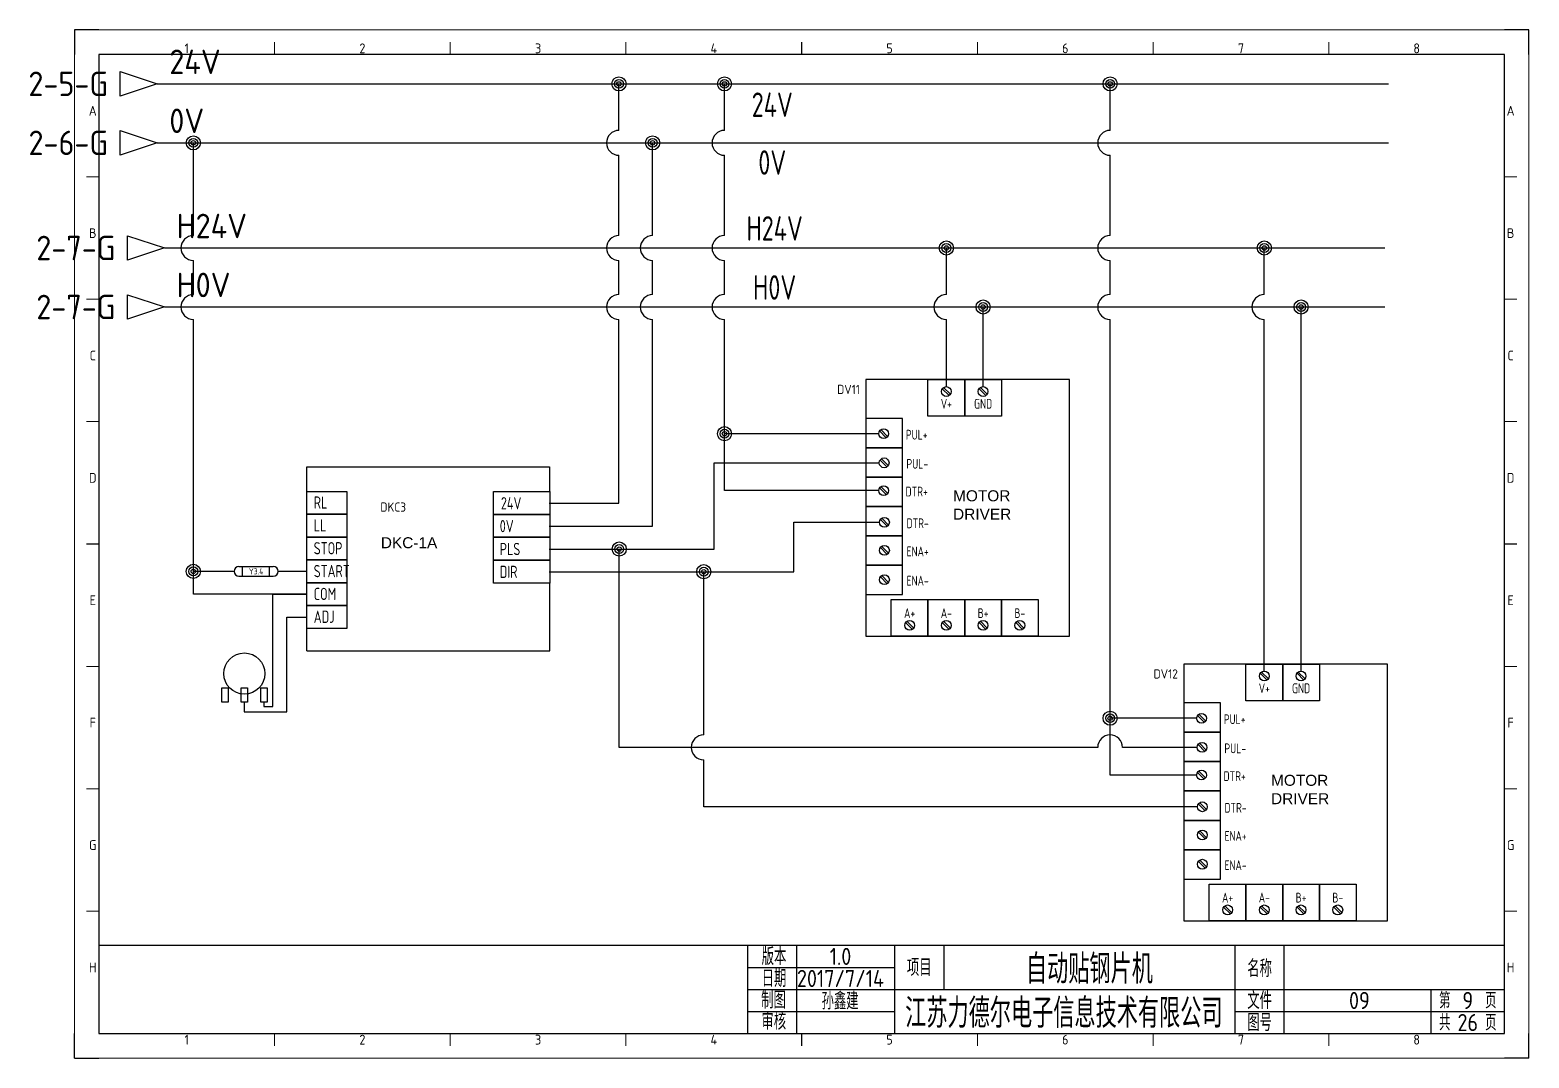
# Model space of a CAD drawing. Header units: millimetres. Extents: x 2020 to 2742, y 1315 to 1597.
# Drawn here: x 2020.2 to 2326.3, y 1387.4 to 1597.4 of the extents above; entities that cross this region are included whole.
import ezdxf
from ezdxf.enums import TextEntityAlignment as Align

# ---------------------------------------------------------------- set-up
doc = ezdxf.new("R2010")
doc.units = ezdxf.units.MM
for name, color, linetype in [('AE_BOR', 1, 'Continuous'), ('SYMS', 7, 'Continuous'), ('TAGS', 150, 'Continuous'), ('TERMS', 123, 'Continuous'), ('WIRENO', 72, 'Continuous'), ('WIREREF_DEST', 52, 'Continuous'), ('WIRES', 7, 'Continuous'), ('XREF', 7, 'Continuous'), ('图框_标题栏属性', 1, 'Continuous'), ('图框_标题栏文字', 6, 'Continuous')]:
    doc.layers.add(name, color=color, linetype=linetype)
doc.styles.add('ACGBTS', font='ISOCP.SHX')
doc.styles.get("Standard").update_dxf_attribs({"font": 'arial.ttf'})
doc.styles.add('WD_IEC', font='ISOCP2.shx', dxfattribs={"height": 4, "bigfont": 'gbcbig.shx'})
doc.styles.add('工程字', font='gbenor.shx', dxfattribs={"bigfont": 'gbcbig.shx'})

# ---------------------------------------------------------------- blocks, each defined once
blk = doc.blocks.new('Border')
for p, q in [((584, 410), (10, 410)), ((10, 410), (10, 10)), ((584, 10), (584, 410)), ((10, 10), (584, 10))]:
    blk.add_line(p, q)
at = {"layer": 'AE_BOR', "color": 1, "lineweight": 30}
for p, q in [((10, 420), (0, 420)), ((0, 420), (0, 410)), ((594, 420), (584, 420)), ((594, 410), (594, 420)), ((297, 410), (297, 415)), ((5, 210), (10, 210)), ((584, 210), (589, 210)), ((0, 0), (0, 10)), ((297, 5), (297, 10)), ((594, 0), (594, 10)), ((0, 0), (10, 0)), ((594, 0), (584, 0))]:
    blk.add_line(p, q, dxfattribs=at)
at = {"layer": 'AE_BOR', "color": 1, "lineweight": 15}
for p, q in [((0, 420), (594, 420)), ((0, 0), (0, 420)), ((594, 420), (594, 0)), ((81.75, 410), (81.75, 415)), ((153.5, 410), (153.5, 415)), ((225.25, 410), (225.25, 415)), ((368.75, 410), (368.75, 415)), ((440.5, 410), (440.5, 415)), ((512.25, 410), (512.25, 415)), ((10, 360), (5, 360)), ((589, 360), (584, 360)), ((10, 310), (5, 310)), ((589, 310), (584, 310)), ((10, 260), (5, 260)), ((589, 260), (584, 260)), ((10, 160), (5, 160)), ((589, 160), (584, 160)), ((10, 110), (5, 110)), ((589, 110), (584, 110)), ((10, 60), (5, 60)), ((589, 60), (584, 60)), ((81.75, 5), (81.75, 10)), ((153.5, 5), (153.5, 10)), ((225.25, 5), (225.25, 10)), ((368.75, 5), (368.75, 10)), ((440.5, 5), (440.5, 10)), ((512.25, 5), (512.25, 10)), ((594, 0), (0, 0))]:
    blk.add_line(p, q, dxfattribs=at)
at = {"layer": 'AE_BOR', "color": 1, "lineweight": 15, "style": 'ACGBTS'}
for s, p in [('1', (45.875, 412.5)), ('2', (117.625, 412.5)), ('3', (189.375, 412.5)), ('4', (261.125, 412.5)), ('5', (332.875, 412.5)), ('6', (404.625, 412.5)), ('7', (476.375, 412.5)), ('8', (548.125, 412.5)), ('A', (7.5, 387)), ('A', (586.5, 387)), ('B', (7.5, 337)), ('B', (586.5, 337)), ('C', (7.5, 287)), ('C', (586.5, 287)), ('D', (7.5, 237)), ('D', (586.5, 237)), ('E', (7.5, 187)), ('E', (586.5, 187)), ('F', (7.5, 137)), ('F', (586.5, 137)), ('G', (7.5, 87)), ('G', (586.5, 87)), ('H', (7.5, 37)), ('H', (586.5, 37)), ('1', (45.875, 7.5)), ('2', (117.625, 7.5)), ('3', (189.375, 7.5)), ('4', (261.125, 7.5)), ('5', (332.875, 7.5)), ('6', (404.625, 7.5)), ('7', (476.375, 7.5)), ('8', (548.125, 7.5))]:
    blk.add_text(s, height=4, dxfattribs=at).set_placement(p, align=Align.MIDDLE)
blk = doc.blocks.new('LdrDkA4')
for p, q in [((132.5, 0), (132.5, 18)), ((142.5, 0), (142.5, 18)), ((162.5, 0), (162.5, 18)), ((162.5, 0), (162.5, 18)), ((162.5, 0), (162.5, 18)), ((172.5, 18), (172.5, 13.5)), ((232, 0), (232, 18)), ((242, 0), (242, 18)), ((132.5, 13.5), (162.5, 13.5)), ((172.5, 13.5), (172.5, 9)), ((132.5, 9), (162.99, 9)), ((162.5, 9), (287, 9)), ((272, 0), (272, 9)), ((132.5, 4.5), (162.5, 4.5)), ((232, 4.5), (287, 4.5)), ((142.5, 2.09), (142.5, 2.09)), ((142.5, 2.09), (142.5, 2.09))]:
    blk.add_line(p, q)
blk.add_lwpolyline([(132.5, 18), (0, 18), (0, 0), (132.5, 0)], close=True)
blk.add_lwpolyline([(132.5, 0), (287, 0), (287, 18), (132.5, 18)])
at = {"flags": 9}
blk.add_attdef('WD_TB', (0, 0), '', height=2.5, dxfattribs=at)
at = {"layer": '图框_标题栏属性', "style": '工程字'}
for tag, height, p in [('版本', 3.5, (151.42, 15.75)), ('项目', 6, (202.25, 13.5)), ('日期', 3.5, (151.42, 11.25)), ('名称', 3.5, (264.42, 13.27)), ('制图', 3.5, (151.34, 6.85)), ('公司名称', 6, (197.03, 4.5)), ('文件', 3.5, (257.37, 6.75)), ('页数', 3.5, (279.5, 6.75)), ('审核', 3.5, (151.65, 2.36)), ('图号', 3.5, (257.37, 2.25)), ('总数', 3.5, (279.5, 2.25))]:
    blk.add_attdef(tag, text='', height=height, dxfattribs=at).set_placement(p, align=Align.MIDDLE)
at = {"layer": '图框_标题栏文字', "style": '工程字'}
for s, height, p in [('版本', 3.5, (137.85, 15.75)), ('项目', 3.5, (167.5, 13.5)), ('名称', 3.5, (237, 13.27)), ('日期', 3.5, (137.85, 11.25)), ('制图', 3.5, (137.75, 6.85)), ('文件', 3.5, (237, 6.75)), ('第    页', 3.25, (279.5, 6.75)), ('审核', 3.5, (137.81, 2.51)), ('图号', 3.5, (237, 2.25)), ('共    页', 3.25, (279.5, 2.25))]:
    blk.add_text(s, height=height, dxfattribs=at).set_placement(p, align=Align.MIDDLE_CENTER)
blk = doc.blocks.new('BUJINDRIVE')
for p, q in [((-1.65, -0.88), (1.12, -3.65)), ((-1.12, -0.35), (1.65, -3.12)), ((13.35, -0.88), (16.12, -3.65)), ((13.88, -0.35), (16.65, -3.12)), ((-27.3, -18.1), (-24.52, -20.88)), ((-26.77, -17.57), (-23.99, -20.35)), ((-27.06, -30.01), (-24.28, -32.79)), ((-26.53, -29.48), (-23.75, -32.25)), ((-27.3, -41.33), (-24.52, -44.11)), ((-26.77, -40.8), (-23.99, -43.58)), ((-26.93, -54.28), (-24.15, -57.06)), ((-26.4, -53.75), (-23.62, -56.53)), ((-26.93, -65.78), (-24.15, -68.56)), ((-26.4, -65.25), (-23.62, -68.03)), ((-17.85, -84.95), (-17.85, -72.95)), ((-26.93, -77.74), (-24.15, -80.52)), ((-26.4, -77.21), (-23.62, -79.99)), ((-32.85, -84.95), (-17.85, -84.95)), ((-16.65, -96.39), (-13.88, -99.17)), ((-16.12, -95.86), (-13.35, -98.64)), ((-1.65, -96.39), (1.12, -99.17)), ((-1.12, -95.86), (1.65, -98.64)), ((13.35, -96.39), (16.12, -99.17)), ((13.88, -95.86), (16.65, -98.64)), ((28.35, -96.39), (31.12, -99.17)), ((28.88, -95.86), (31.65, -98.64))]:
    blk.add_line(p, q)
for points in [[(-32.85, 2.89), (-32.85, -101.95), (50.24, -101.95), (50.24, 2.89)], [(-7.5, 2.89), (7.5, 2.89), (7.5, -12.11), (-7.5, -12.11)], [(7.5, 2.89), (22.5, 2.89), (22.5, -12.11), (7.5, -12.11)], [(-32.85, -24.95), (-17.85, -24.95), (-17.85, -12.95), (-32.85, -12.95)], [(-32.85, -36.95), (-17.85, -36.95), (-17.85, -24.95), (-32.85, -24.95)], [(-32.85, -48.95), (-17.85, -48.95), (-17.85, -36.95), (-32.85, -36.95)], [(-32.85, -60.95), (-17.85, -60.95), (-17.85, -48.95), (-32.85, -48.95)], [(-32.85, -72.95), (-17.85, -72.95), (-17.85, -60.95), (-32.85, -60.95)], [(-32.85, -84.95), (-17.85, -84.95), (-17.85, -72.95), (-32.85, -72.95)], [(-22.5, -86.95), (-7.5, -86.95), (-7.5, -101.95), (-22.5, -101.95)], [(-7.5, -86.95), (7.5, -86.95), (7.5, -101.95), (-7.5, -101.95)], [(7.5, -86.95), (22.5, -86.95), (22.5, -101.95), (7.5, -101.95)], [(22.5, -86.95), (37.5, -86.95), (37.5, -101.95), (22.5, -101.95)]]:
    blk.add_lwpolyline(points, close=True)
for centre in [(0, -2), (15, -2), (-25.64, -19.23), (-25.41, -31.13), (-25.64, -42.46), (-25.28, -55.41), (-25.28, -66.91), (-25.28, -78.87), (-15, -97.52), (0, -97.52), (15, -97.52), (30, -97.52)]:
    blk.add_circle(centre, 2)
at = {"insert": (2.75, -42.34), "char_height": 4.5, "attachment_point": 1}
blk.add_mtext_dynamic_manual_height_columns('MOTOR DRIVER', width=19.7866, gutter_width=8.12, heights=[0], dxfattribs=at)
at = {"style": 'WD_IEC'}
for tag, p in [('TAG1', (-35.29, -3.01)), ('INST', (-68.13, -6.3)), ('LOC', (-68.13, -11.55)), ('RATING1', (-68.13, -23.55)), ('XREF', (-68.13, -29.55)), ('DESC1', (-68.13, -35.33)), ('DESC3', (-68.13, -45.83)), ('DESC2', (-68.13, -40.58))]:
    blk.add_attdef(tag, text='', height=3.75, dxfattribs=at).set_placement(p, align=Align.RIGHT)
at = {"style": 'WD_IEC', "flags": 1}
for tag, p, height in [('X2TERM01', (0, 0), 0.32), ('X2TERM02', (15, 0), 0.32), ('MFG', (-92.47, -11.55), 2.25), ('CAT', (-92.47, -15.3), 2.25), ('X4TERM03', (-27.64, -19.23), 0.32), ('X4TERM04', (-27.41, -31.13), 0.32), ('ASSYCODE', (-95.09, -42.3), 1.5), ('X4TERM05', (-27.64, -42.46), 0.32), ('FAMILY', (-95.09, -44.55), 1.5), ('CATDESC', (-95.09, -46.8), 1.5), ('X4TERM06', (-27.28, -55.41), 0.32), ('X4TERM11', (-27.28, -66.91), 0.32), ('X4TERM12', (-27.28, -78.87), 0.32), ('X8TERM07', (-15, -99.52), 0.32), ('X8TERM08', (0, -99.52), 0.32), ('X8TERM09', (15, -99.52), 0.32), ('X8TERM10', (30, -99.52), 0.32)]:
    blk.add_attdef(tag, p, '', height=height, dxfattribs=at)
at = {"style": 'WD_IEC', "width": 0.8}
for tag, p in [('TERM01', (0, -5)), ('TERM02', (15, -5)), ('TERM03', (-12.12, -17.64)), ('TERM04', (-11.88, -29.55)), ('TERM05', (-12.12, -40.87)), ('TERM06', (-11.75, -53.82)), ('TERM11', (-11.75, -65.32)), ('TERM12', (-11.75, -77.28))]:
    blk.add_attdef(tag, text='', height=4, dxfattribs=at).set_placement(p, align=Align.TOP_CENTER)
for tag, p in [('TERM07', (-15, -94.52)), ('TERM08', (0, -94.52)), ('TERM09', (15, -94.52)), ('TERM10', (30, -94.52))]:
    blk.add_attdef(tag, text='', height=4, dxfattribs=at).set_placement(p, align=Align.CENTER)
blk = doc.blocks.new('DKCHDV1_002')
for p, q in [((0, -10), (0, 0)), ((0, 0), (99.13, 0)), ((99.13, 0), (99.13, -10.1)), ((0, -75.21), (0, -10)), ((99.16, -75.21), (99.16, -47.45)), ((-13.88, -97.9), (-13.88, -52.02)), ((-13.88, -52.02), (0, -52.02)), ((-8.25, -100.03), (-8.25, -61.36)), ((-8.25, -61.36), (0, -61.36)), ((0, -75.21), (99.16, -75.21)), ((-25.55, -96.13), (-25.55, -100.03)), ((-17.55, -96.13), (-17.55, -97.9)), ((-17.55, -97.9), (-13.88, -97.9)), ((-25.55, -100.03), (-8.25, -100.03))]:
    blk.add_line(p, q)
for points in [[(0, -10), (16.27, -10), (16.27, -19.34), (0, -19.34)], [(76.17, -10.1), (99.16, -10.1), (99.16, -19.44), (76.17, -19.44)], [(0, -19.34), (16.27, -19.34), (16.27, -28.68), (0, -28.68)], [(76.17, -19.44), (99.16, -19.44), (99.16, -28.78), (76.17, -28.78)], [(0, -28.68), (16.27, -28.68), (16.27, -38.02), (0, -38.02)], [(76.17, -28.78), (99.16, -28.78), (99.16, -38.11), (76.17, -38.11)], [(0, -38.02), (16.27, -38.02), (16.27, -47.35), (0, -47.35)], [(76.17, -38.11), (99.16, -38.11), (99.16, -47.45), (76.17, -47.45)], [(0, -47.35), (16.27, -47.35), (16.27, -56.69), (0, -56.69)], [(0, -56.69), (16.27, -56.69), (16.27, -66.03), (0, -66.03)], [(-34.68, -90.28), (-32.14, -90.28), (-32.14, -96.13), (-34.68, -96.13)], [(-26.82, -90.28), (-24.28, -90.28), (-24.28, -96.13), (-26.82, -96.13)], [(-18.83, -90.28), (-16.28, -90.28), (-16.28, -96.13), (-18.83, -96.13)]]:
    blk.add_lwpolyline(points, close=True)
blk.add_circle((-25.52, -84.43), 8.4)
at = {"insert": (30.2, -28.74), "char_height": 4.5, "attachment_point": 1}
blk.add_mtext_dynamic_manual_height_columns('DKC-1A', width=19.7866, gutter_width=8.12, heights=[0], dxfattribs=at)
at = {"style": 'WD_IEC'}
for tag, p in [('INST', (-31.41, -5.56)), ('LOC', (-31.41, -10.81)), ('TAG1', (40.5, -18.29)), ('RATING1', (-31.41, -22.81)), ('XREF', (-31.41, -28.81)), ('DESC2', (-31.41, -39.84)), ('DESC1', (-31.41, -34.59)), ('DESC3', (-31.41, -45.09))]:
    blk.add_attdef(tag, text='', height=3.75, dxfattribs=at).set_placement(p, align=Align.RIGHT)
at = {"style": 'WD_IEC', "flags": 1}
for tag, p, height in [('MFG', (-55.76, -10.81), 2.25), ('CAT', (-55.76, -14.56), 2.25), ('X4TERM01', (0, -14.67), 0.08), ('X1TERM17', (98.97, -14.77), 0.08), ('X4TERM02', (0, -24.01), 0.08), ('X1TERM18', (98.97, -24.2), 0.08), ('X4TERM03', (0, -33.35), 0.08), ('X1TERM19', (98.97, -33.56), 0.08), ('ASSYCODE', (-58.38, -41.56), 1.5), ('FAMILY', (-58.38, -43.81), 1.5), ('X4TERM04', (0, -42.68), 0.08), ('X1TERM20', (98.97, -42.83), 0.08), ('CATDESC', (-58.38, -46.06), 1.5), ('X4TERM05', (0, -52.02), 0.08), ('X4TERM06', (0, -61.36), 0.08)]:
    blk.add_attdef(tag, p, '', height=height, dxfattribs=at)
at = {"style": 'WD_IEC', "width": 0.8}
for tag, p in [('TERM01', (2.8, -17.05)), ('TERM17', (79.21, -17.36)), ('TERM02', (2.8, -26.39)), ('TERM18', (78.76, -26.69)), ('TERM03', (2.8, -35.73)), ('TERM19', (78.76, -36.03)), ('TERM04', (2.8, -45.07)), ('TERM20', (78.76, -45.37)), ('TERM05', (2.8, -54.41)), ('TERM06', (2.8, -63.75))]:
    blk.add_attdef(tag, p, '', height=5, dxfattribs=at)
blk = doc.blocks.new('HA1D3')
blk.add_lwpolyline([(0, 0), (-3.75, -1.25), (-3.75, 1.25)], close=True)
at = {"style": 'WD_IEC'}
for tag, p, height, flags in [('WIRENO', (1.25, 1), 2.5, 8), ('X1TERM01', (0, 0), 0.32, 1)]:
    blk.add_attdef(tag, p, '', height=height, dxfattribs=dict(at, flags=flags))
at = {"style": 'WD_IEC', "flags": 1}
blk.add_attdef('SIGCODE', text='', height=1, dxfattribs=at).set_placement((-2.5, 1.8), align=Align.RIGHT)
at = {"style": 'WD_IEC'}
blk.add_attdef('XREF', text='', height=2.5, dxfattribs=at).set_placement((-5, 0), align=Align.MIDDLE_RIGHT)
blk.add_attdef('DESC1', text='', height=2.5, dxfattribs=at).set_placement((1.25, -1), align=Align.TOP_LEFT)
blk = doc.blocks.new('WD_WNH')
at = {"linetype": 'Continuous', "style": 'WD_IEC', "width": 0.8}
blk.add_attdef('WIRENO', text='', height=2.5, dxfattribs=at).set_placement((0, 0.75), align=Align.CENTER)
at = {"style": 'WD_IEC', "flags": 1}
for tag, p in [('W08USER', (0, 0.375)), ('W04USER', (0, 0.875)), ('W05USER', (0, 0.75)), ('W09USER', (0, 0.25)), ('W03USER', (0, 1)), ('W06USER', (0, 0.625)), ('W07USER', (0, 0.5)), ('W02USER', (0, 1.125)), ('W01USER', (0, 1.25)), ('W10USER', (0, 0.125))]:
    blk.add_attdef(tag, text='', height=0.08, dxfattribs=at).set_placement(p, align=Align.CENTER)
blk = doc.blocks.new('WDDOT')
for radius in [0.72, 0.449, 0.223]:
    blk.add_circle((0, 0), radius)
blk = doc.blocks.new('PLCIOO2T')
for p, q in [((-7, 2), (7, 2)), ((-5.5, -2), (-5.5, 2)), ((5.5, -2), (5.5, 2)), ((-7, -2), (7, -2))]:
    blk.add_line(p, q)
for centre, start, end in [((-7, 0), 90, 270), ((7, 0), 270, 90)]:
    blk.add_arc(centre, 2, start, end)
at = {"style": 'WD_IEC'}
for tag, width, p in [('INST', 0.8, (0, 10)), ('LOC', 0.8, (0, 6.5)), ('XREF', 0.9, (0, -5)), ('LINE1', 0.9, (0, -7.5)), ('LINE2', 0.9, (0, -10))]:
    blk.add_attdef(tag, text='', height=2.5, dxfattribs=dict(at, width=width)).set_placement(p, align=Align.CENTER)
for tag, width, p in [('CAT', 0.9, (-32, 0.5)), ('DESC', 0.8, (-25, -2.5)), ('MFG', 0.8, (-25, 0.5)), ('DESCA01', 0.9, (-25, -6)), ('DESCB01', 0.9, (-25, -9)), ('DESCC01', 0.9, (-25, -12)), ('DESCD01', 0.9, (-25, -15)), ('DESCE01', 0.9, (-25, -18))]:
    blk.add_attdef(tag, text='', height=2.5, dxfattribs=dict(at, width=width)).set_placement(p, align=Align.RIGHT)
at = {"style": 'WD_IEC', "width": 0.8}
for tag, height, p in [('TERM01L', 2, (-7.25, 0)), ('TAGA01', 2.5, (0, 0)), ('TERM01R', 2, (7.25, 0))]:
    blk.add_attdef(tag, text='', height=height, dxfattribs=at).set_placement(p, align=Align.MIDDLE)
at = {"style": 'WD_IEC', "flags": 1}
for tag, p in [('X4TERM01L', (-9, 0)), ('X1TERM01R', (9, 0))]:
    blk.add_attdef(tag, p, '', height=0.16, dxfattribs=at)
at = {"linetype": 'Continuous', "style": 'WD_IEC', "flags": 9}
for tag, p in [('ASSYCODE', (-4.89, 2.32)), ('FAMILY', (-4.89, 2.82))]:
    blk.add_attdef(tag, text='', height=0.16, dxfattribs=at).set_placement(p, align=Align.CENTER)
at = {"style": 'WD_IEC'}
blk.add_attdef('TAG1', text='', height=2.5, dxfattribs=at).set_placement((0, 3), align=Align.CENTER)
at = {"style": 'WD_IEC', "width": 0.9}
blk.add_attdef('TERMDESC01L', text='', height=2, dxfattribs=at).set_placement((-10, -2), align=Align.TOP_RIGHT)
blk.add_attdef('TERMDESC01R', text='', height=2, dxfattribs=at).set_placement((10, -2), align=Align.TOP_LEFT)

msp = doc.modelspace()

# ---------------------------------------------------------------- linework, layer by layer
at = {"layer": 'WIRES'}
for p, q in [((2046.17, 1586.41), (2297.62, 1586.41)), ((2140.48, 1576.9), (2140.48, 1586.41)), ((2162.03, 1576.9), (2162.03, 1586.41)), ((2240.77, 1576.9), (2240.77, 1586.41)), ((2046.17, 1574.36), (2297.62, 1574.36)), ((2053.58, 1555.42), (2053.58, 1574.36)), ((2147.36, 1555.42), (2147.36, 1574.36)), ((2140.48, 1555.42), (2140.48, 1571.82)), ((2162.03, 1555.42), (2162.03, 1571.82)), ((2240.77, 1555.42), (2240.77, 1571.82)), ((2047.66, 1552.88), (2296.87, 1552.88)), ((2207.33, 1543.37), (2207.33, 1552.88)), ((2272.25, 1543.37), (2272.25, 1552.88)), ((2053.58, 1543.37), (2053.58, 1550.34)), ((2140.48, 1543.37), (2140.48, 1550.34)), ((2147.36, 1543.37), (2147.36, 1550.34)), ((2162.03, 1543.37), (2162.03, 1550.34)), ((2240.77, 1543.37), (2240.77, 1550.34)), ((2047.66, 1540.83), (2296.87, 1540.83)), ((2214.83, 1524.56), (2214.83, 1540.83)), ((2279.75, 1466.44), (2279.75, 1540.83)), ((2053.58, 1486.83), (2053.58, 1538.29)), ((2140.48, 1500.79), (2140.48, 1538.29)), ((2147.36, 1496.07), (2147.36, 1538.29)), ((2162.03, 1514.95), (2162.03, 1538.29)), ((2207.33, 1524.56), (2207.33, 1538.29)), ((2240.77, 1456.83), (2240.77, 1538.29)), ((2272.25, 1466.44), (2272.25, 1538.29)), ((2193.51, 1514.95), (2162.03, 1514.95)), ((2162.03, 1503.33), (2162.03, 1514.95)), ((2159.94, 1491.39), (2159.94, 1509)), ((2159.94, 1509), (2193.63, 1509)), ((2193.51, 1503.33), (2162.03, 1503.33)), ((2126.25, 1500.79), (2140.48, 1500.79)), ((2176.2, 1486.76), (2176.2, 1496.86)), ((2176.2, 1496.86), (2193.7, 1496.86)), ((2126.25, 1496.07), (2147.36, 1496.07)), ((2126.25, 1491.39), (2159.94, 1491.39)), ((2140.54, 1450.87), (2140.54, 1491.39)), ((2053.58, 1482.16), (2053.58, 1486.83)), ((2061.89, 1486.83), (2053.58, 1486.83)), ((2076.76, 1486.83), (2070.89, 1486.83)), ((2126.25, 1486.76), (2176.2, 1486.76)), ((2157.79, 1453.41), (2157.79, 1486.76)), ((2076.76, 1482.16), (2053.58, 1482.16)), ((2258.43, 1456.83), (2240.77, 1456.83)), ((2240.77, 1445.21), (2240.77, 1456.83)), ((2238.23, 1450.87), (2140.54, 1450.87)), ((2258.55, 1450.87), (2243.31, 1450.87)), ((2157.79, 1438.74), (2157.79, 1448.33)), ((2258.43, 1445.21), (2240.77, 1445.21)), ((2258.61, 1438.74), (2157.79, 1438.74))]:
    msp.add_line(p, q, dxfattribs=at)
for centre, start, end in [((2140.48, 1574.36), 90, 270), ((2162.03, 1574.36), 90, 270), ((2240.77, 1574.36), 90, 270), ((2053.58, 1552.88), 90, 270), ((2140.48, 1552.88), 90, 270), ((2147.36, 1552.88), 90, 270), ((2162.03, 1552.88), 90, 270), ((2240.77, 1552.88), 90, 270), ((2053.58, 1540.83), 90, 270), ((2140.48, 1540.83), 90, 270), ((2147.36, 1540.83), 90, 270), ((2162.03, 1540.83), 90, 270), ((2207.33, 1540.83), 90, 270), ((2240.77, 1540.83), 90, 270), ((2272.25, 1540.83), 90, 270), ((2157.79, 1450.87), 90, 270), ((2240.77, 1450.87), 0, 180)]:
    msp.add_arc(centre, 2.54, start, end, dxfattribs=at)

# ---------------------------------------------------------------- block references
msp.add_blockref('LdrDkA4', (2034.29, 1392.42)).add_auto_attribs({'总数': '26', '页数': '9', '文件': '09', '公司名称': '江苏力德尔电子信息技术有限公司', '项目': '自动贴钢片机', '制图': '孙鑫建', '日期': '2017/7/14', '版本': '1.0'})
at = {"layer": 'AE_BOR', "xscale": 0.5, "yscale": 0.5, "zscale": 0.5}
msp.add_blockref('Border', (2029.29, 1387.42), dxfattribs=at)
at = {"layer": 'SYMS'}
ref = msp.add_blockref('HA1D3', (2046.17, 1586.41), dxfattribs=dict(at, xscale=2, yscale=2, zscale=2))
ref.add_attrib('XREF', '2-5-G', dxfattribs={"layer": 'XREF', "height": 5, "style": 'WD_IEC'}).set_placement((2036.17, 1586.41), align=Align.MIDDLE_RIGHT)
ref.add_attrib('WIRENO', '24V', (2048.67, 1588.41), dxfattribs={"layer": 'WIREREF_DEST', "height": 5, "style": 'WD_IEC', "flags": 8})
at = {"layer": 'SYMS', "xscale": 2, "yscale": 2, "zscale": 2}
for p in [(2140.48, 1586.41), (2162.03, 1586.41), (2240.77, 1586.41), (2053.58, 1574.36), (2147.36, 1574.36), (2207.33, 1552.88), (2272.25, 1552.88), (2214.83, 1540.83), (2279.75, 1540.83), (2162.03, 1514.95), (2140.54, 1491.39), (2053.58, 1486.83), (2157.79, 1486.76), (2240.77, 1456.83)]:
    msp.add_blockref('WDDOT', p, dxfattribs=at)
at = {"layer": 'SYMS'}
ref = msp.add_blockref('HA1D3', (2046.17, 1574.36), dxfattribs=dict(at, xscale=2, yscale=2, zscale=2))
ref.add_attrib('XREF', '2-6-G', dxfattribs={"layer": 'XREF', "height": 5, "style": 'WD_IEC'}).set_placement((2036.17, 1574.36), align=Align.MIDDLE_RIGHT)
ref.add_attrib('WIRENO', '0V', (2048.67, 1576.36), dxfattribs={"layer": 'WIREREF_DEST', "height": 5, "style": 'WD_IEC', "flags": 8})
ref = msp.add_blockref('HA1D3', (2047.66, 1552.88), dxfattribs=dict(at, xscale=2, yscale=2, zscale=2))
ref.add_attrib('XREF', '2-7-G', dxfattribs={"layer": 'XREF', "height": 5, "style": 'WD_IEC'}).set_placement((2037.66, 1552.88), align=Align.MIDDLE_RIGHT)
ref.add_attrib('WIRENO', 'H24V', (2050.16, 1554.88), dxfattribs={"layer": 'WIREREF_DEST', "height": 5, "style": 'WD_IEC', "flags": 8})
ref = msp.add_blockref('HA1D3', (2047.66, 1540.83), dxfattribs=dict(at, xscale=2, yscale=2, zscale=2))
ref.add_attrib('XREF', '2-7-G', dxfattribs={"layer": 'XREF', "height": 5, "style": 'WD_IEC'}).set_placement((2037.66, 1540.83), align=Align.MIDDLE_RIGHT)
ref.add_attrib('WIRENO', 'H0V', (2050.16, 1542.83), dxfattribs={"layer": 'WIREREF_DEST', "height": 5, "style": 'WD_IEC', "flags": 8})
ref = msp.add_blockref('BUJINDRIVE', (2207.33, 1524.56), dxfattribs=dict(at, xscale=0.5, yscale=0.5, zscale=0.5))
ref.add_attrib('TAG1', 'DV11', dxfattribs={"layer": 'TAGS', "height": 1.875, "style": 'WD_IEC'}).set_placement((2189.69, 1523.06), align=Align.RIGHT)
ref.add_attrib('TERM01', 'V+', dxfattribs={"layer": 'TERMS', "height": 2, "style": 'WD_IEC', "width": 0.8}).set_placement((2207.33, 1522.06), align=Align.TOP_CENTER)
ref.add_attrib('TERM02', 'GND', dxfattribs={"layer": 'TERMS', "height": 2, "style": 'WD_IEC', "width": 0.8}).set_placement((2214.83, 1522.06), align=Align.TOP_CENTER)
ref.add_attrib('TERM03', 'PUL+', dxfattribs={"layer": 'TERMS', "height": 2, "style": 'WD_IEC', "width": 0.8}).set_placement((2201.27, 1515.74), align=Align.TOP_CENTER)
ref.add_attrib('TERM04', 'PUL-', dxfattribs={"layer": 'TERMS', "height": 2, "style": 'WD_IEC', "width": 0.8}).set_placement((2201.39, 1509.79), align=Align.TOP_CENTER)
ref.add_attrib('TERM05', 'DTR+', dxfattribs={"layer": 'TERMS', "height": 2, "style": 'WD_IEC', "width": 0.8}).set_placement((2201.27, 1504.13), align=Align.TOP_CENTER)
ref.add_attrib('TERM06', 'DTR-', dxfattribs={"layer": 'TERMS', "height": 2, "style": 'WD_IEC', "width": 0.8}).set_placement((2201.46, 1497.65), align=Align.TOP_CENTER)
ref.add_attrib('TERM07', 'A+', dxfattribs={"layer": 'TERMS', "height": 2, "style": 'WD_IEC', "width": 0.8}).set_placement((2199.83, 1477.3), align=Align.CENTER)
ref.add_attrib('TERM08', 'A-', dxfattribs={"layer": 'TERMS', "height": 2, "style": 'WD_IEC', "width": 0.8}).set_placement((2207.33, 1477.3), align=Align.CENTER)
ref.add_attrib('TERM09', 'B+', dxfattribs={"layer": 'TERMS', "height": 2, "style": 'WD_IEC', "width": 0.8}).set_placement((2214.83, 1477.3), align=Align.CENTER)
ref.add_attrib('TERM10', 'B-', dxfattribs={"layer": 'TERMS', "height": 2, "style": 'WD_IEC', "width": 0.8}).set_placement((2222.33, 1477.3), align=Align.CENTER)
ref.add_attrib('TERM11', 'ENA+', dxfattribs={"layer": 'TERMS', "height": 2, "style": 'WD_IEC', "width": 0.8}).set_placement((2201.46, 1491.9), align=Align.TOP_CENTER)
ref.add_attrib('TERM12', 'ENA-', dxfattribs={"layer": 'TERMS', "height": 2, "style": 'WD_IEC', "width": 0.8}).set_placement((2201.46, 1485.92), align=Align.TOP_CENTER)
ref = msp.add_blockref('DKCHDV1_002', (2076.76, 1508.17), dxfattribs=dict(at, xscale=0.5, yscale=0.5, zscale=0.5))
ref.add_attrib('TAG1', 'DKC3', dxfattribs={"layer": 'TAGS', "height": 1.875, "style": 'WD_IEC'}).set_placement((2097.01, 1499.02), align=Align.RIGHT)
ref.add_attrib('TERM01', 'RL', (2078.16, 1499.64), dxfattribs={"layer": 'TERMS', "height": 2.5, "style": 'WD_IEC', "width": 0.8})
ref.add_attrib('TERM02', 'LL', (2078.16, 1494.97), dxfattribs={"layer": 'TERMS', "height": 2.5, "style": 'WD_IEC', "width": 0.8})
ref.add_attrib('TERM03', 'STOP', (2078.16, 1490.3), dxfattribs={"layer": 'TERMS', "height": 2.5, "style": 'WD_IEC', "width": 0.8})
ref.add_attrib('TERM04', 'START', (2078.16, 1485.63), dxfattribs={"layer": 'TERMS', "height": 2.5, "style": 'WD_IEC', "width": 0.8})
ref.add_attrib('TERM05', 'COM', (2078.16, 1480.97), dxfattribs={"layer": 'TERMS', "height": 2.5, "style": 'WD_IEC', "width": 0.8})
ref.add_attrib('TERM06', 'ADJ', (2078.16, 1476.3), dxfattribs={"layer": 'TERMS', "height": 2.5, "style": 'WD_IEC', "width": 0.8})
ref.add_attrib('TERM17', '24V', (2116.37, 1499.49), dxfattribs={"layer": 'TERMS', "height": 2.5, "style": 'WD_IEC', "width": 0.8})
ref.add_attrib('TERM18', '0V', (2116.14, 1494.82), dxfattribs={"layer": 'TERMS', "height": 2.5, "style": 'WD_IEC', "width": 0.8})
ref.add_attrib('TERM19', 'PLS', (2116.14, 1490.15), dxfattribs={"layer": 'TERMS', "height": 2.5, "style": 'WD_IEC', "width": 0.8})
ref.add_attrib('TERM20', 'DIR', (2116.14, 1485.48), dxfattribs={"layer": 'TERMS', "height": 2.5, "style": 'WD_IEC', "width": 0.8})
ref = msp.add_blockref('PLCIOO2T', (2066.39, 1486.83), dxfattribs=dict(at, xscale=0.5, yscale=0.5, zscale=0.5))
ref.add_attrib('TAGA01', 'Y3.4', dxfattribs={"layer": 'TAGS', "height": 1.25, "style": 'WD_IEC', "width": 0.8}).set_placement((2066.39, 1486.83), align=Align.MIDDLE)
ref = msp.add_blockref('BUJINDRIVE', (2272.25, 1466.44), dxfattribs=dict(at, xscale=0.5, yscale=0.5, zscale=0.5))
ref.add_attrib('TAG1', 'DV12', dxfattribs={"layer": 'TAGS', "height": 1.875, "style": 'WD_IEC'}).set_placement((2254.6, 1464.94), align=Align.RIGHT)
ref.add_attrib('TERM01', 'V+', dxfattribs={"layer": 'TERMS', "height": 2, "style": 'WD_IEC', "width": 0.8}).set_placement((2272.25, 1463.94), align=Align.TOP_CENTER)
ref.add_attrib('TERM02', 'GND', dxfattribs={"layer": 'TERMS', "height": 2, "style": 'WD_IEC', "width": 0.8}).set_placement((2279.75, 1463.94), align=Align.TOP_CENTER)
ref.add_attrib('TERM03', 'PUL+', dxfattribs={"layer": 'TERMS', "height": 2, "style": 'WD_IEC', "width": 0.8}).set_placement((2266.19, 1457.62), align=Align.TOP_CENTER)
ref.add_attrib('TERM04', 'PUL-', dxfattribs={"layer": 'TERMS', "height": 2, "style": 'WD_IEC', "width": 0.8}).set_placement((2266.31, 1451.67), align=Align.TOP_CENTER)
ref.add_attrib('TERM05', 'DTR+', dxfattribs={"layer": 'TERMS', "height": 2, "style": 'WD_IEC', "width": 0.8}).set_placement((2266.19, 1446), align=Align.TOP_CENTER)
ref.add_attrib('TERM06', 'DTR-', dxfattribs={"layer": 'TERMS', "height": 2, "style": 'WD_IEC', "width": 0.8}).set_placement((2266.37, 1439.53), align=Align.TOP_CENTER)
ref.add_attrib('TERM07', 'A+', dxfattribs={"layer": 'TERMS', "height": 2, "style": 'WD_IEC', "width": 0.8}).set_placement((2264.75, 1419.18), align=Align.CENTER)
ref.add_attrib('TERM08', 'A-', dxfattribs={"layer": 'TERMS', "height": 2, "style": 'WD_IEC', "width": 0.8}).set_placement((2272.25, 1419.18), align=Align.CENTER)
ref.add_attrib('TERM09', 'B+', dxfattribs={"layer": 'TERMS', "height": 2, "style": 'WD_IEC', "width": 0.8}).set_placement((2279.75, 1419.18), align=Align.CENTER)
ref.add_attrib('TERM10', 'B-', dxfattribs={"layer": 'TERMS', "height": 2, "style": 'WD_IEC', "width": 0.8}).set_placement((2287.25, 1419.18), align=Align.CENTER)
ref.add_attrib('TERM11', 'ENA+', dxfattribs={"layer": 'TERMS', "height": 2, "style": 'WD_IEC', "width": 0.8}).set_placement((2266.37, 1433.78), align=Align.TOP_CENTER)
ref.add_attrib('TERM12', 'ENA-', dxfattribs={"layer": 'TERMS', "height": 2, "style": 'WD_IEC', "width": 0.8}).set_placement((2266.37, 1427.8), align=Align.TOP_CENTER)
at = {"layer": 'WIRENO'}
ref = msp.add_blockref('WD_WNH', (2171.89, 1586.41), dxfattribs=dict(at, xscale=2, yscale=2, zscale=2))
ref.add_attrib('WIRENO', '24V', dxfattribs={"linetype": 'Continuous', "height": 5, "style": 'WD_IEC', "width": 0.8}).set_placement((2171.78, 1579.65), align=Align.CENTER)
ref = msp.add_blockref('WD_WNH', (2171.89, 1574.36), dxfattribs=dict(at, xscale=2, yscale=2, zscale=2))
ref.add_attrib('WIRENO', '0V', dxfattribs={"linetype": 'Continuous', "height": 5, "style": 'WD_IEC', "width": 0.8}).set_placement((2171.78, 1567.84), align=Align.CENTER)
ref = msp.add_blockref('WD_WNH', (2172.27, 1552.88), dxfattribs=dict(at, xscale=2, yscale=2, zscale=2))
ref.add_attrib('WIRENO', 'H24V', dxfattribs={"linetype": 'Continuous', "height": 5, "style": 'WD_IEC', "width": 0.8}).set_placement((2172.27, 1554.38), align=Align.CENTER)
ref = msp.add_blockref('WD_WNH', (2172.27, 1540.83), dxfattribs=dict(at, xscale=2, yscale=2, zscale=2))
ref.add_attrib('WIRENO', 'H0V', dxfattribs={"linetype": 'Continuous', "height": 5, "style": 'WD_IEC', "width": 0.8}).set_placement((2172.27, 1542.33), align=Align.CENTER)

doc.saveas('drawing.dxf')
